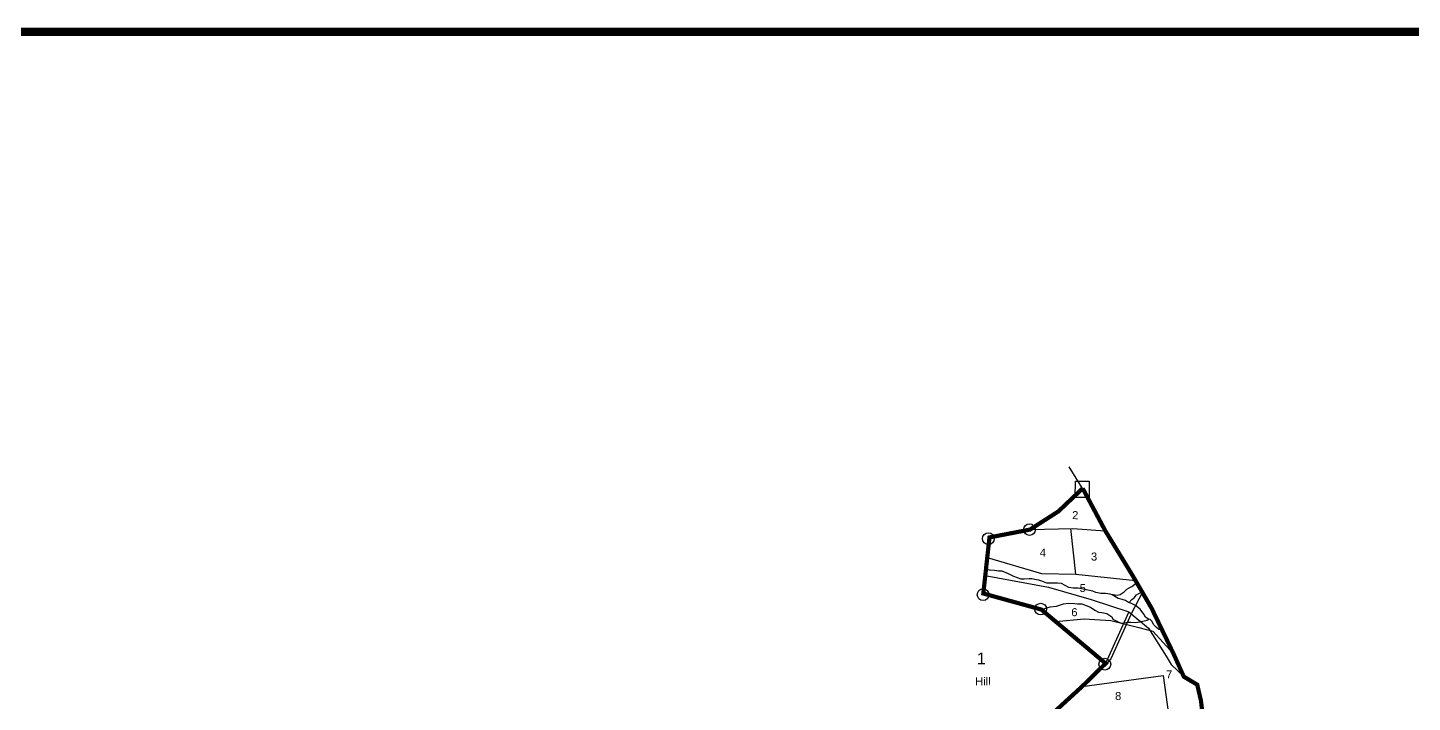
# Model space of a CAD drawing. Header units: inches. Extents: x 215816 to 245985, y 1583903 to 1595496.
# Drawn here: x 223395 to 226694, y 1592319 to 1593925 of the extents above; entities that cross this region are included whole.
import ezdxf

# ---------------------------------------------------------------- set-up
doc = ezdxf.new("R2010")
doc.units = ezdxf.units.IN
doc.header["$MEASUREMENT"] = 0
doc.linetypes.add('ACAD_ISO03W100', pattern=[30, 12, -18])
for name, color, linetype in [('BOUNDRY STONES', 240, 'Continuous'), ('PLOTS', 7, 'Continuous'), ('PLOTS NO', 7, 'Continuous'), ('ROADS', 1, 'Continuous'), ('STREAMS', 4, 'Continuous'), ('VILLAGE BOUNDRY', 5, 'Continuous')]:
    doc.layers.add(name, color=color, linetype=linetype)
doc.styles.get("Standard").update_dxf_attribs({"font": 'arial.ttf'})

msp = doc.modelspace()

# ---------------------------------------------------------------- linework, layer by layer
at = {"color": 5, "const_width": 20}
msp.add_lwpolyline([(215826.3046, 1593914.89263), (229280.17091, 1593914.89263), (229280.17091, 1584434.03049), (215826.3046, 1584434.03049)], close=True, dxfattribs=at)
at = {"layer": 'BOUNDRY STONES'}
msp.add_lwpolyline([(225910.08376, 1592825.66867), (225876.17339, 1592879.40995)], dxfattribs=at)
msp.add_lwpolyline([(225891.16207, 1592845.29454), (225924.46002, 1592845.05625), (225924.18371, 1592806.4448), (225890.88576, 1592806.68309)], close=True, dxfattribs=at)
for centre in [(225781.9377, 1592730.2359), (225684.00956, 1592708.61884), (225671.36417, 1592575.15648), (225808.56847, 1592540.87497), (225961.37545, 1592409.77111)]:
    msp.add_circle(centre, 13.978, dxfattribs=at)
at = {"layer": 'PLOTS'}
for points in [[(225783.24562, 1592730.18801), (225884.87849, 1592732.79), (225962.50718, 1592727.32385)], [(225892.46286, 1592623.98118), (225880.68284, 1592732.68258)], [(225681.33181, 1592663.60295), (225810.64359, 1592625.61227), (225892.46286, 1592623.98118), (226034.42804, 1592609.06439)], [(225676.65885, 1592621.0877), (225827.56446, 1592592.91296), (225929.04171, 1592563.89207), (226018.25994, 1592534.51697), (225963.33645, 1592411.5557)], [(226018.25994, 1592534.51697), (226065.20019, 1592495.61208), (226107.27389, 1592428.80654), (226119.69178, 1592409.08915), (226149.4784, 1592380.09948)], [(225907.45405, 1592356.84384), (226100.39729, 1592382.86652), (226109.70502, 1592313.85507), (226115.19405, 1592273.15705), (226135.70415, 1592168.92538), (226243.32994, 1592178.02827)]]:
    msp.add_lwpolyline(points, dxfattribs=at)
at = {"layer": 'ROADS'}
for points in [[(226050.77736, 1592580.92528), (226023.9468, 1592529.8036), (225975.48919, 1592422.78369), (225964.94893, 1592410.20457)], [(225844.63254, 1592511.01971), (225912.24366, 1592517.96585), (225975.7708, 1592513.47238), (226042.15028, 1592496.84189), (226075.6072, 1592488.45971), (226125.1174, 1592434.36313)]]:
    msp.add_lwpolyline(points, dxfattribs=at)
at = {"layer": 'STREAMS'}
for points in [[(226097.36346, 1592492.18144), (226090.15762, 1592492.233), (226083.55858, 1592497.58682), (226077.53657, 1592504.07362), (226074.17623, 1592511.48899), (226069.08741, 1592515.88439), (226063.79009, 1592517.628), (226058.6972, 1592521.45485), (226054.38867, 1592528.877), (226045.94223, 1592541.06677), (226034.8125, 1592549.29582), (226024.60512, 1592553.91737), (226017.60923, 1592556.81029), (226011.0062, 1592561.59556), (226002.86709, 1592563.73852), (225993.21368, 1592566.27139), (225978.86296, 1592574.90251), (225973.9462, 1592576.8329), (225963.33791, 1592578.425), (225951.95754, 1592578.12742), (225940.21687, 1592580.48567), (225933.03138, 1592583.3799), (225898.26723, 1592591.05272), (225886.31661, 1592590.5697), (225875.33038, 1592592.35397), (225866.82969, 1592596.96331), (225858.51996, 1592601.76083), (225848.85435, 1592602.58809), (225837.47661, 1592602.66951), (225823.6352, 1592602.95808), (225811.14959, 1592607.21687), (225804.5302, 1592609.72802), (225798.46895, 1592610.719), (225787.86328, 1592612.6901), (225781.03674, 1592612.73895), (225769.08468, 1592612.06639), (225762.4491, 1592612.30343), (225744.47919, 1592618.68619), (225731.81889, 1592625.03098), (225717.07268, 1592631.39071), (225707.78094, 1592631.4572), (225698.49996, 1592633.0398), (225686.74844, 1592633.88199), (225677.66123, 1592636.03174)], [(225980.19036, 1592574.89301), (225981.33223, 1592575.45342), (225990.99378, 1592574.05761), (225998.21046, 1592575.52215), (226007.35871, 1592581.90039), (226013.85486, 1592588.67668), (226019.18346, 1592591.29184), (226025.84489, 1592594.65552), (226032.71347, 1592600.48154), (226037.28764, 1592603.67064)], [(226018.37222, 1592556.00233), (226025.63374, 1592563.7207), (226030.97175, 1592567.66247), (226036.52115, 1592574.63504), (226047.94762, 1592581.37601), (226050.23136, 1592582.49678)], [(225812.21314, 1592539.28892), (225816.40258, 1592541.72272), (225823.24413, 1592543.75848), (225831.41443, 1592545.97424), (225846.21895, 1592547.7635), (225856.10536, 1592551.29366), (225863.32611, 1592553.32674), (225874.525, 1592554.76274), (225890.06913, 1592553.89345), (225896.70064, 1592553.08791), (225906.56535, 1592553.58585), (225917.15474, 1592549.34063), (225926.9869, 1592545.2903), (225937.36898, 1592538.58279), (225946.05385, 1592533.21404), (225954.01547, 1592532.77804), (225965.94583, 1592530.41839), (225973.68666, 1592525.62498), (225978.02503, 1592522.3721), (225980.83282, 1592517.23493), (225985.55184, 1592514.16883), (225996.51637, 1592509.35231), (226003.89961, 1592507.59378), (226015.29082, 1592509.40751), (226023.25795, 1592509.72952), (226033.87167, 1592508.89548), (226044.88096, 1592510.33287), (226062.16552, 1592514.18911), (226066.53923, 1592515.8635)]]:
    msp.add_lwpolyline(points, dxfattribs=at)
at = {"layer": 'VILLAGE BOUNDRY', "linetype": 'ACAD_ISO03W100', "const_width": 10}
for points in [[(225815.512, 1592272.83496), (225907.45405, 1592356.84384), (225963.33645, 1592411.5557), (225810.27325, 1592539.80993), (225671.92865, 1592578.05178), (225686.60039, 1592711.53712), (225783.24562, 1592730.18801), (225850.91009, 1592773.57594), (225908.63938, 1592828.37828)], [(225908.63938, 1592828.37828), (225962.50718, 1592727.32385), (226028.6433, 1592619.02062), (226072.91143, 1592542.82994), (226113.30814, 1592459.09982), (226127.44831, 1592429.4806), (226149.4784, 1592380.09948), (226181.53882, 1592361.04477), (226190.37023, 1592323.14092), (226196.86747, 1592268.95293), (226243.32994, 1592178.02827), (226296.21547, 1592104.88795), (226306.60785, 1592046.58114), (226341.51069, 1592055.95016), (226421.63925, 1591963.25386), (226580.08318, 1591797.95002), (226616.88187, 1591769.83885), (226650.35903, 1591746.6559), (226670.80237, 1591681.63832), (226726.89928, 1591680.49374)]]:
    msp.add_lwpolyline(points, dxfattribs=at)

# ---------------------------------------------------------------- texts
at = {"layer": 'PLOTS NO'}
for s, height, p in [('2', 19.06233, (225883.43744, 1592755.05006)), ('4', 19.06233, (225806.32232, 1592665.91096)), ('3', 19.06233, (225928.34573, 1592656.50324)), ('5', 19.06233, (225901.35466, 1592581.70915)), ('6', 19.06233, (225881.41317, 1592524.0162)), ('1', 28.35569, (225656.11299, 1592409.30111)), ('Hill', 19.062325, (225652.23622, 1592359.63323)), ('7', 19.06233, (226107.14749, 1592376.08535)), ('8', 19.06233, (225985.7298, 1592324.63531))]:
    msp.add_text(s, height=height, rotation=359.58998577, dxfattribs=at).set_placement(p)

doc.saveas('drawing.dxf')
